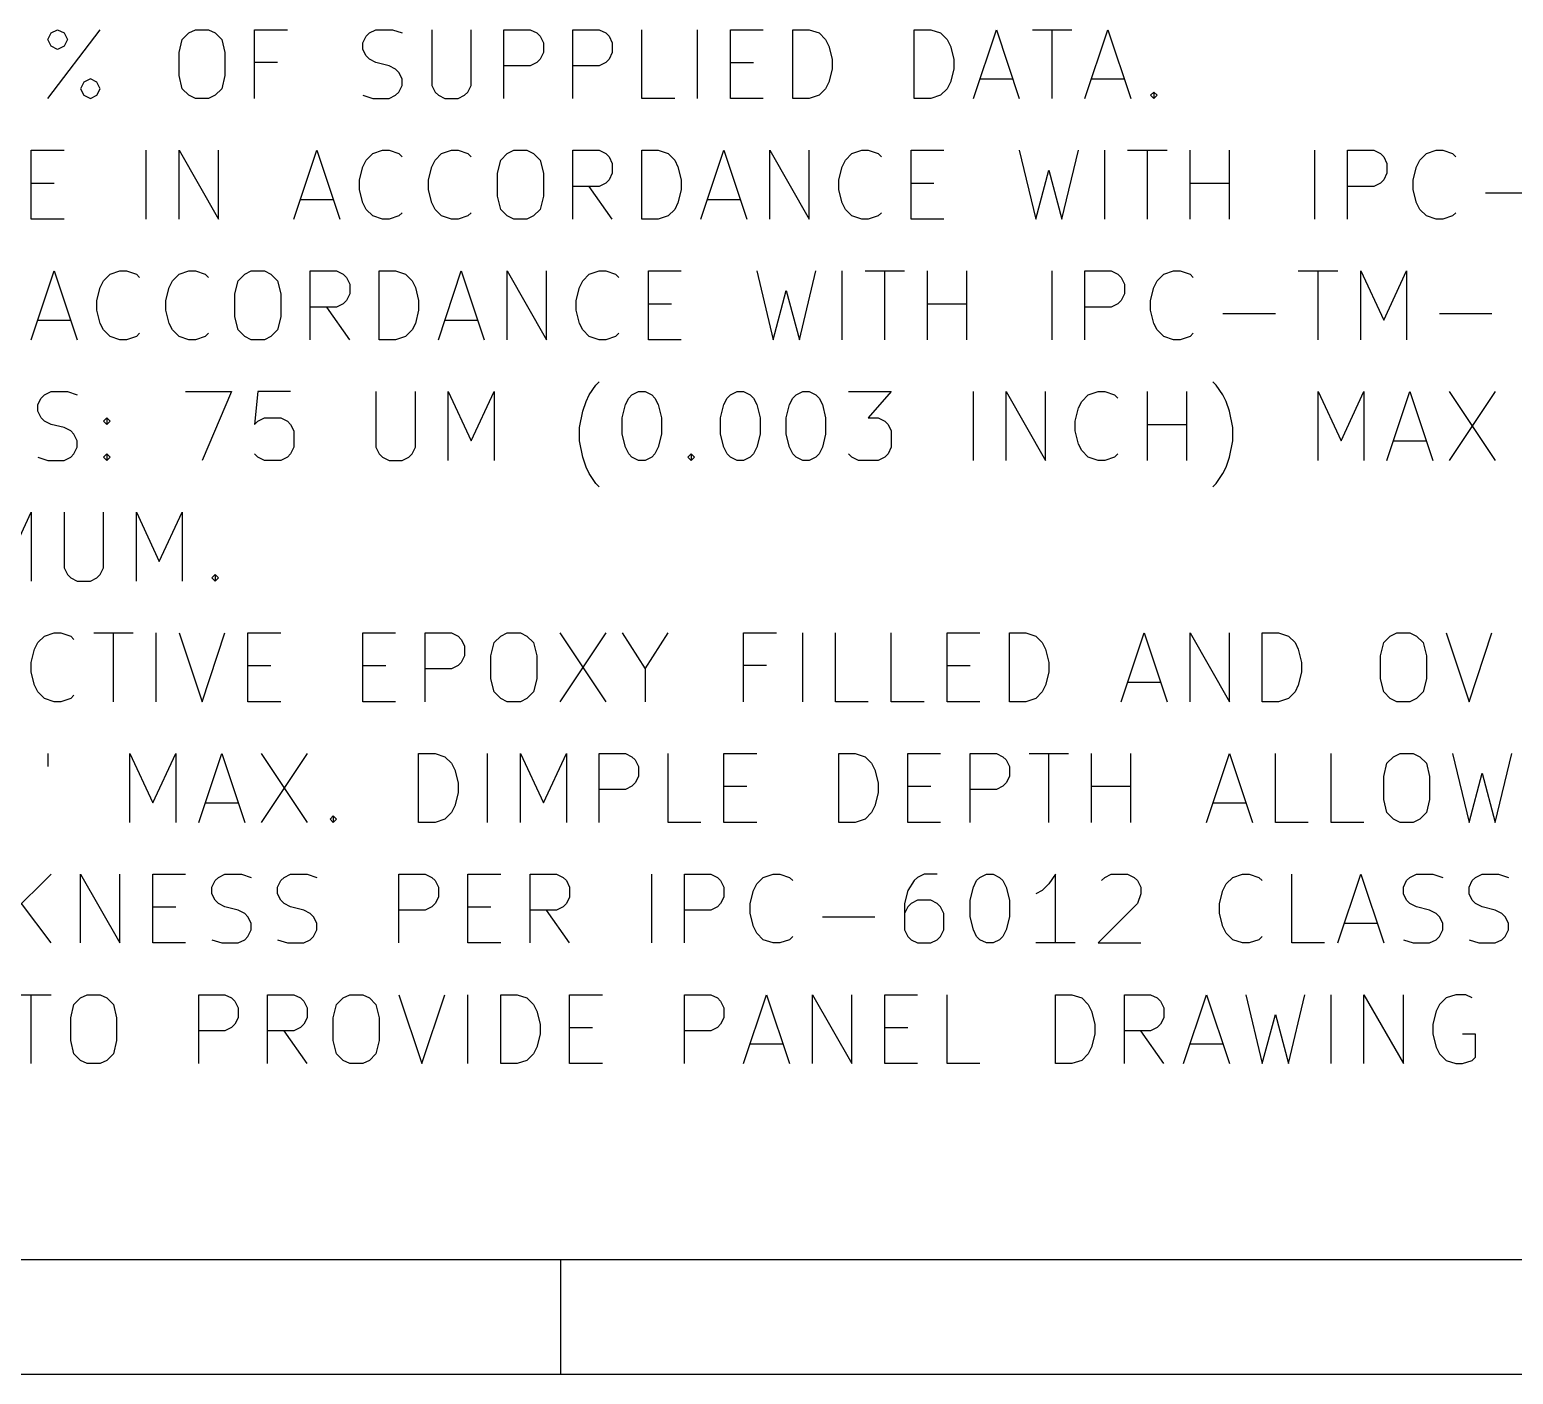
# Model space of a CAD drawing. Extents: x 8 to 330, y -289 to -8.
# Drawn here: x 48.76 to 74.59, y -289 to -265.59 of the extents above; entities that cross this region are included whole.
import ezdxf

# ---------------------------------------------------------------- set-up
doc = ezdxf.new("R2010")
doc.units = 0
doc.header["$MEASUREMENT"] = 0
doc.layers.add('BLACK', color=7, linetype='CONTINUOUS')

msp = doc.modelspace()

# ---------------------------------------------------------------- linework, layer by layer
at = {"layer": 'BLACK', "linetype": 'CONTINUOUS'}
for p, q in [((49.0736, -266.793), (49.9879, -265.593)), ((49.0736, -265.764), (49.1307, -265.65)), ((49.1307, -265.879), (49.0736, -265.764)), ((49.1307, -265.65), (49.245, -265.593)), ((49.245, -265.593), (49.3593, -265.65)), ((49.3593, -265.65), (49.4164, -265.764)), ((49.4164, -265.764), (49.3593, -265.879)), ((51.3593, -265.993), (51.4164, -265.764)), ((51.4164, -265.764), (51.5307, -265.65)), ((51.5307, -265.65), (51.645, -265.593)), ((51.645, -265.593), (51.8736, -265.593)), ((51.8736, -265.593), (51.9879, -265.65)), ((51.9879, -265.65), (52.1021, -265.764)), ((52.1021, -265.764), (52.1593, -265.993)), ((52.6736, -265.593), (53.245, -265.593)), ((52.6736, -266.793), (52.6736, -265.593)), ((54.5593, -265.821), (54.6164, -265.707)), ((54.6164, -265.707), (54.6736, -265.65)), ((54.6736, -265.65), (54.7879, -265.593)), ((54.7879, -265.593), (55.0736, -265.593)), ((55.0736, -265.593), (55.245, -265.65)), ((55.7593, -265.593), (55.7593, -266.564)), ((56.445, -266.564), (56.445, -265.593)), ((57.0164, -265.593), (57.4736, -265.593)), ((57.0164, -266.793), (57.0164, -265.593)), ((57.4736, -265.593), (57.5879, -265.65)), ((57.5879, -265.65), (57.645, -265.707)), ((57.645, -265.707), (57.7021, -265.821)), ((58.2164, -265.593), (58.6736, -265.593)), ((58.2164, -266.793), (58.2164, -265.593)), ((58.6736, -265.593), (58.7879, -265.65)), ((58.7879, -265.65), (58.845, -265.707)), ((58.845, -265.707), (58.9021, -265.821)), ((59.4164, -266.793), (59.4164, -265.593)), ((60.3879, -266.793), (60.3879, -265.593)), ((60.9593, -266.793), (60.9593, -265.593)), ((60.9593, -265.593), (61.5307, -265.593)), ((62.045, -265.593), (62.3307, -265.593)), ((62.045, -266.793), (62.045, -265.593)), ((62.3307, -265.593), (62.5021, -265.65)), ((62.5021, -265.65), (62.6164, -265.764)), ((62.6164, -265.764), (62.6736, -265.879)), ((64.1593, -265.593), (64.445, -265.593)), ((64.1593, -266.793), (64.1593, -265.593)), ((64.445, -265.593), (64.6164, -265.65)), ((64.6164, -265.65), (64.7307, -265.764)), ((64.7307, -265.764), (64.7879, -265.879)), ((65.1879, -266.793), (65.5879, -265.593)), ((65.5879, -265.593), (65.9879, -266.793)), ((66.2164, -265.593), (66.9021, -265.593)), ((66.5593, -266.793), (66.5593, -265.593)), ((67.1307, -266.793), (67.5307, -265.593)), ((67.5307, -265.593), (67.9307, -266.793)), ((49.245, -265.936), (49.1307, -265.879)), ((49.3593, -265.879), (49.245, -265.936)), ((51.3593, -266.393), (51.3593, -265.993)), ((52.1593, -265.993), (52.1593, -266.393)), ((54.5593, -265.936), (54.5593, -265.821)), ((54.6164, -266.05), (54.5593, -265.936)), ((57.7021, -265.993), (57.645, -266.107)), ((57.7021, -265.821), (57.7021, -265.993)), ((58.9021, -265.993), (58.845, -266.107)), ((58.9021, -265.821), (58.9021, -265.993)), ((62.6736, -265.879), (62.7307, -266.107)), ((64.7879, -265.879), (64.845, -266.107)), ((53.0736, -266.164), (52.6736, -266.164)), ((54.6736, -266.107), (54.6164, -266.05)), ((54.7879, -266.164), (54.6736, -266.107)), ((55.0164, -266.221), (54.7879, -266.164)), ((55.1307, -266.279), (55.0164, -266.221)), ((55.1879, -266.336), (55.1307, -266.279)), ((57.4736, -266.221), (57.0164, -266.221)), ((57.5879, -266.164), (57.4736, -266.221)), ((57.645, -266.107), (57.5879, -266.164)), ((58.6736, -266.221), (58.2164, -266.221)), ((58.7879, -266.164), (58.6736, -266.221)), ((58.845, -266.107), (58.7879, -266.164)), ((60.9593, -266.164), (61.3593, -266.164)), ((62.7307, -266.279), (62.6736, -266.507)), ((62.7307, -266.107), (62.7307, -266.279)), ((64.845, -266.279), (64.7879, -266.507)), ((64.845, -266.107), (64.845, -266.279)), ((49.7021, -266.507), (49.645, -266.621)), ((49.8164, -266.45), (49.7021, -266.507)), ((49.9307, -266.507), (49.8164, -266.45)), ((49.9879, -266.621), (49.9307, -266.507)), ((51.4164, -266.621), (51.3593, -266.393)), ((52.1593, -266.393), (52.1021, -266.621)), ((55.245, -266.45), (55.1879, -266.336)), ((55.245, -266.564), (55.245, -266.45)), ((62.6736, -266.507), (62.6164, -266.621)), ((64.7879, -266.507), (64.7307, -266.621)), ((65.3021, -266.45), (65.8736, -266.45)), ((67.245, -266.45), (67.8164, -266.45)), ((49.645, -266.621), (49.7021, -266.736)), ((49.7021, -266.736), (49.8164, -266.793)), ((49.8164, -266.793), (49.9307, -266.736)), ((49.9307, -266.736), (49.9879, -266.621)), ((51.5307, -266.736), (51.4164, -266.621)), ((51.645, -266.793), (51.5307, -266.736)), ((51.8736, -266.793), (51.645, -266.793)), ((51.9879, -266.736), (51.8736, -266.793)), ((52.1021, -266.621), (51.9879, -266.736)), ((54.5593, -266.736), (54.7307, -266.793)), ((54.7307, -266.793), (55.0164, -266.793)), ((55.0164, -266.793), (55.1307, -266.736)), ((55.1307, -266.736), (55.1879, -266.679)), ((55.1879, -266.679), (55.245, -266.564)), ((55.7593, -266.564), (55.8164, -266.679)), ((55.8164, -266.679), (55.8736, -266.736)), ((55.8736, -266.736), (55.9879, -266.793)), ((55.9879, -266.793), (56.2164, -266.793)), ((56.2164, -266.793), (56.3307, -266.736)), ((56.3307, -266.736), (56.3879, -266.679)), ((56.3879, -266.679), (56.445, -266.564)), ((59.9879, -266.793), (59.4164, -266.793)), ((61.5307, -266.793), (60.9593, -266.793)), ((62.3307, -266.793), (62.045, -266.793)), ((62.5021, -266.736), (62.3307, -266.793)), ((62.6164, -266.621), (62.5021, -266.736)), ((64.445, -266.793), (64.1593, -266.793)), ((64.6164, -266.736), (64.445, -266.793)), ((64.7307, -266.621), (64.6164, -266.736)), ((68.2736, -266.736), (68.3307, -266.679)), ((68.3307, -266.793), (68.2736, -266.736)), ((68.3307, -266.679), (68.3307, -266.793)), ((68.3307, -266.679), (68.3879, -266.736)), ((68.3879, -266.736), (68.3307, -266.793)), ((48.7879, -267.693), (49.3593, -267.693)), ((48.7879, -268.893), (48.7879, -267.693)), ((50.7879, -268.893), (50.7879, -267.693)), ((51.3593, -267.693), (52.045, -268.893)), ((51.3593, -268.893), (51.3593, -267.693)), ((52.045, -268.893), (52.045, -267.693)), ((53.3593, -268.893), (53.7593, -267.693)), ((53.7593, -267.693), (54.1593, -268.893)), ((54.6164, -267.864), (54.7307, -267.75)), ((54.7307, -267.75), (54.9021, -267.693)), ((54.9021, -267.693), (55.0164, -267.693)), ((55.0164, -267.693), (55.1879, -267.75)), ((55.1879, -267.75), (55.245, -267.807)), ((55.8164, -267.864), (55.9307, -267.75)), ((55.9307, -267.75), (56.1021, -267.693)), ((56.1021, -267.693), (56.2164, -267.693)), ((56.2164, -267.693), (56.3879, -267.75)), ((56.3879, -267.75), (56.445, -267.807)), ((56.9593, -267.864), (57.0736, -267.75)), ((57.0736, -267.75), (57.1879, -267.693)), ((57.1879, -267.693), (57.4164, -267.693)), ((57.4164, -267.693), (57.5307, -267.75)), ((57.5307, -267.75), (57.645, -267.864)), ((58.2164, -267.693), (58.6736, -267.693)), ((58.2164, -268.893), (58.2164, -267.693)), ((58.6736, -267.693), (58.7879, -267.75)), ((58.7879, -267.75), (58.845, -267.807)), ((58.845, -267.807), (58.9021, -267.921)), ((59.4164, -267.693), (59.7021, -267.693)), ((59.4164, -268.893), (59.4164, -267.693)), ((59.7021, -267.693), (59.8736, -267.75)), ((59.8736, -267.75), (59.9879, -267.864)), ((60.445, -268.893), (60.845, -267.693)), ((60.845, -267.693), (61.245, -268.893)), ((61.645, -267.693), (62.3307, -268.893)), ((61.645, -268.893), (61.645, -267.693)), ((62.3307, -268.893), (62.3307, -267.693)), ((62.9593, -267.864), (63.0736, -267.75)), ((63.0736, -267.75), (63.245, -267.693)), ((63.245, -267.693), (63.3593, -267.693)), ((63.3593, -267.693), (63.5307, -267.75)), ((63.5307, -267.75), (63.5879, -267.807)), ((64.1021, -267.693), (64.6736, -267.693)), ((64.1021, -268.893), (64.1021, -267.693)), ((65.9879, -267.693), (66.2736, -268.893)), ((66.7307, -268.893), (67.0164, -267.693)), ((67.4736, -268.893), (67.4736, -267.693)), ((67.8736, -267.693), (68.5593, -267.693)), ((68.2164, -268.893), (68.2164, -267.693)), ((68.9593, -268.893), (68.9593, -267.693)), ((69.645, -268.893), (69.645, -267.693)), ((71.1307, -268.893), (71.1307, -267.693)), ((71.7021, -267.693), (72.1593, -267.693)), ((71.7021, -268.893), (71.7021, -267.693)), ((72.1593, -267.693), (72.2736, -267.75)), ((72.2736, -267.75), (72.3307, -267.807)), ((72.3307, -267.807), (72.3879, -267.921)), ((72.9593, -267.864), (73.0736, -267.75)), ((73.0736, -267.75), (73.245, -267.693)), ((73.245, -267.693), (73.3593, -267.693)), ((73.3593, -267.693), (73.5307, -267.75)), ((73.5307, -267.75), (73.5879, -267.807)), ((54.5021, -268.207), (54.5593, -267.979)), ((54.5593, -267.979), (54.6164, -267.864)), ((55.7021, -268.207), (55.7593, -267.979)), ((55.7593, -267.979), (55.8164, -267.864)), ((56.9021, -268.093), (56.9593, -267.864)), ((56.9021, -268.493), (56.9021, -268.093)), ((57.645, -267.864), (57.7021, -268.093)), ((57.7021, -268.093), (57.7021, -268.493)), ((58.9021, -268.093), (58.845, -268.207)), ((58.9021, -267.921), (58.9021, -268.093)), ((59.9879, -267.864), (60.045, -267.979)), ((60.045, -267.979), (60.1021, -268.207)), ((62.845, -268.207), (62.9021, -267.979)), ((62.9021, -267.979), (62.9593, -267.864)), ((66.2736, -268.893), (66.5021, -268.036)), ((66.5021, -268.036), (66.7307, -268.893)), ((72.3879, -268.093), (72.3307, -268.207)), ((72.3879, -267.921), (72.3879, -268.093)), ((72.845, -268.207), (72.9021, -267.979)), ((72.9021, -267.979), (72.9593, -267.864)), ((48.7879, -268.264), (49.1879, -268.264)), ((54.5021, -268.379), (54.5021, -268.207)), ((55.7021, -268.379), (55.7021, -268.207)), ((58.6736, -268.321), (58.2164, -268.321)), ((58.9021, -268.893), (58.5021, -268.321)), ((58.7879, -268.264), (58.6736, -268.321)), ((58.845, -268.207), (58.7879, -268.264)), ((60.1021, -268.207), (60.1021, -268.379)), ((62.845, -268.379), (62.845, -268.207)), ((64.1021, -268.264), (64.5021, -268.264)), ((68.9593, -268.264), (69.645, -268.264)), ((72.1593, -268.321), (71.7021, -268.321)), ((72.2736, -268.264), (72.1593, -268.321)), ((72.3307, -268.207), (72.2736, -268.264)), ((72.845, -268.379), (72.845, -268.207)), ((53.4736, -268.55), (54.045, -268.55)), ((54.5593, -268.607), (54.5021, -268.379)), ((54.6164, -268.721), (54.5593, -268.607)), ((55.7593, -268.607), (55.7021, -268.379)), ((55.8164, -268.721), (55.7593, -268.607)), ((56.9593, -268.721), (56.9021, -268.493)), ((57.7021, -268.493), (57.645, -268.721)), ((60.045, -268.607), (59.9879, -268.721)), ((60.1021, -268.379), (60.045, -268.607)), ((60.5593, -268.55), (61.1307, -268.55)), ((62.9021, -268.607), (62.845, -268.379)), ((62.9593, -268.721), (62.9021, -268.607)), ((72.9021, -268.607), (72.845, -268.379)), ((72.9593, -268.721), (72.9021, -268.607)), ((74.1021, -268.436), (75.0164, -268.436)), ((54.7307, -268.836), (54.6164, -268.721)), ((54.9021, -268.893), (54.7307, -268.836)), ((55.1879, -268.836), (55.0164, -268.893)), ((55.245, -268.779), (55.1879, -268.836)), ((55.9307, -268.836), (55.8164, -268.721)), ((56.1021, -268.893), (55.9307, -268.836)), ((56.3879, -268.836), (56.2164, -268.893)), ((56.445, -268.779), (56.3879, -268.836)), ((57.0736, -268.836), (56.9593, -268.721)), ((57.1879, -268.893), (57.0736, -268.836)), ((57.5307, -268.836), (57.4164, -268.893)), ((57.645, -268.721), (57.5307, -268.836)), ((59.8736, -268.836), (59.7021, -268.893)), ((59.9879, -268.721), (59.8736, -268.836)), ((63.0736, -268.836), (62.9593, -268.721)), ((63.245, -268.893), (63.0736, -268.836)), ((63.5307, -268.836), (63.3593, -268.893)), ((63.5879, -268.779), (63.5307, -268.836)), ((73.0736, -268.836), (72.9593, -268.721)), ((73.245, -268.893), (73.0736, -268.836)), ((73.5307, -268.836), (73.3593, -268.893)), ((73.5879, -268.779), (73.5307, -268.836)), ((49.3593, -268.893), (48.7879, -268.893)), ((55.0164, -268.893), (54.9021, -268.893)), ((56.2164, -268.893), (56.1021, -268.893)), ((57.4164, -268.893), (57.1879, -268.893)), ((59.7021, -268.893), (59.4164, -268.893)), ((63.3593, -268.893), (63.245, -268.893)), ((64.6736, -268.893), (64.1021, -268.893)), ((73.3593, -268.893), (73.245, -268.893)), ((48.7879, -270.993), (49.1879, -269.793)), ((49.1879, -269.793), (49.5879, -270.993)), ((50.045, -269.964), (50.1593, -269.85)), ((50.1593, -269.85), (50.3307, -269.793)), ((50.3307, -269.793), (50.445, -269.793)), ((50.445, -269.793), (50.6164, -269.85)), ((50.6164, -269.85), (50.6736, -269.907)), ((51.245, -269.964), (51.3593, -269.85)), ((51.3593, -269.85), (51.5307, -269.793)), ((51.5307, -269.793), (51.645, -269.793)), ((51.645, -269.793), (51.8164, -269.85)), ((51.8164, -269.85), (51.8736, -269.907)), ((52.3879, -269.964), (52.5021, -269.85)), ((52.5021, -269.85), (52.6164, -269.793)), ((52.6164, -269.793), (52.845, -269.793)), ((52.845, -269.793), (52.9593, -269.85)), ((52.9593, -269.85), (53.0736, -269.964)), ((53.645, -269.793), (54.1021, -269.793)), ((53.645, -270.993), (53.645, -269.793)), ((54.1021, -269.793), (54.2164, -269.85)), ((54.2164, -269.85), (54.2736, -269.907)), ((54.2736, -269.907), (54.3307, -270.021)), ((54.845, -269.793), (55.1307, -269.793)), ((54.845, -270.993), (54.845, -269.793)), ((55.1307, -269.793), (55.3021, -269.85)), ((55.3021, -269.85), (55.4164, -269.964)), ((55.8736, -270.993), (56.2736, -269.793)), ((56.2736, -269.793), (56.6736, -270.993)), ((57.0736, -269.793), (57.7593, -270.993)), ((57.0736, -270.993), (57.0736, -269.793)), ((57.7593, -270.993), (57.7593, -269.793)), ((58.3879, -269.964), (58.5021, -269.85)), ((58.5021, -269.85), (58.6736, -269.793)), ((58.6736, -269.793), (58.7879, -269.793)), ((58.7879, -269.793), (58.9593, -269.85)), ((58.9593, -269.85), (59.0164, -269.907)), ((59.5307, -269.793), (60.1021, -269.793)), ((59.5307, -270.993), (59.5307, -269.793)), ((61.4164, -269.793), (61.7021, -270.993)), ((62.1593, -270.993), (62.445, -269.793)), ((62.9021, -270.993), (62.9021, -269.793)), ((63.3021, -269.793), (63.9879, -269.793)), ((63.645, -270.993), (63.645, -269.793)), ((64.3879, -270.993), (64.3879, -269.793)), ((65.0736, -270.993), (65.0736, -269.793)), ((66.5593, -270.993), (66.5593, -269.793)), ((67.1307, -269.793), (67.5879, -269.793)), ((67.1307, -270.993), (67.1307, -269.793)), ((67.5879, -269.793), (67.7021, -269.85)), ((67.7021, -269.85), (67.7593, -269.907)), ((67.7593, -269.907), (67.8164, -270.021)), ((68.3879, -269.964), (68.5021, -269.85)), ((68.5021, -269.85), (68.6736, -269.793)), ((68.6736, -269.793), (68.7879, -269.793)), ((68.7879, -269.793), (68.9593, -269.85)), ((68.9593, -269.85), (69.0164, -269.907)), ((70.845, -269.793), (71.5307, -269.793)), ((71.1879, -270.993), (71.1879, -269.793)), ((71.9307, -269.793), (72.3307, -270.65)), ((71.9307, -270.993), (71.9307, -269.793)), ((72.3307, -270.65), (72.7307, -269.793)), ((72.7307, -269.793), (72.7307, -270.993)), ((49.9307, -270.307), (49.9879, -270.079)), ((49.9879, -270.079), (50.045, -269.964)), ((51.1307, -270.307), (51.1879, -270.079)), ((51.1879, -270.079), (51.245, -269.964)), ((52.3307, -270.193), (52.3879, -269.964)), ((53.0736, -269.964), (53.1307, -270.193)), ((54.3307, -270.021), (54.3307, -270.193)), ((55.4164, -269.964), (55.4736, -270.079)), ((55.4736, -270.079), (55.5307, -270.307)), ((58.2736, -270.307), (58.3307, -270.079)), ((58.3307, -270.079), (58.3879, -269.964)), ((61.7021, -270.993), (61.9307, -270.136)), ((61.9307, -270.136), (62.1593, -270.993)), ((67.8164, -270.021), (67.8164, -270.193)), ((68.2736, -270.307), (68.3307, -270.079)), ((68.3307, -270.079), (68.3879, -269.964)), ((49.9307, -270.479), (49.9307, -270.307)), ((51.1307, -270.479), (51.1307, -270.307)), ((52.3307, -270.593), (52.3307, -270.193)), ((53.1307, -270.193), (53.1307, -270.593)), ((54.1021, -270.421), (53.645, -270.421)), ((54.3307, -270.993), (53.9307, -270.421)), ((54.2164, -270.364), (54.1021, -270.421)), ((54.2736, -270.307), (54.2164, -270.364)), ((54.3307, -270.193), (54.2736, -270.307)), ((55.5307, -270.307), (55.5307, -270.479)), ((58.2736, -270.479), (58.2736, -270.307)), ((59.5307, -270.364), (59.9307, -270.364)), ((64.3879, -270.364), (65.0736, -270.364)), ((67.5879, -270.421), (67.1307, -270.421)), ((67.7021, -270.364), (67.5879, -270.421)), ((67.7593, -270.307), (67.7021, -270.364)), ((67.8164, -270.193), (67.7593, -270.307)), ((68.2736, -270.479), (68.2736, -270.307)), ((48.9021, -270.65), (49.4736, -270.65)), ((49.9879, -270.707), (49.9307, -270.479)), ((51.1879, -270.707), (51.1307, -270.479)), ((52.3879, -270.821), (52.3307, -270.593)), ((53.1307, -270.593), (53.0736, -270.821)), ((55.5307, -270.479), (55.4736, -270.707)), ((55.9879, -270.65), (56.5593, -270.65)), ((58.3307, -270.707), (58.2736, -270.479)), ((68.3307, -270.707), (68.2736, -270.479)), ((69.5307, -270.536), (70.445, -270.536)), ((73.3021, -270.536), (74.2164, -270.536)), ((50.045, -270.821), (49.9879, -270.707)), ((50.1593, -270.936), (50.045, -270.821)), ((50.3307, -270.993), (50.1593, -270.936)), ((50.6164, -270.936), (50.445, -270.993)), ((50.6736, -270.879), (50.6164, -270.936)), ((51.245, -270.821), (51.1879, -270.707)), ((51.3593, -270.936), (51.245, -270.821)), ((51.5307, -270.993), (51.3593, -270.936)), ((51.8164, -270.936), (51.645, -270.993)), ((51.8736, -270.879), (51.8164, -270.936)), ((52.5021, -270.936), (52.3879, -270.821)), ((52.6164, -270.993), (52.5021, -270.936)), ((52.9593, -270.936), (52.845, -270.993)), ((53.0736, -270.821), (52.9593, -270.936)), ((55.3021, -270.936), (55.1307, -270.993)), ((55.4164, -270.821), (55.3021, -270.936)), ((55.4736, -270.707), (55.4164, -270.821)), ((58.3879, -270.821), (58.3307, -270.707)), ((58.5021, -270.936), (58.3879, -270.821)), ((58.6736, -270.993), (58.5021, -270.936)), ((58.9593, -270.936), (58.7879, -270.993)), ((59.0164, -270.879), (58.9593, -270.936)), ((68.3879, -270.821), (68.3307, -270.707)), ((68.5021, -270.936), (68.3879, -270.821)), ((68.6736, -270.993), (68.5021, -270.936)), ((68.9593, -270.936), (68.7879, -270.993)), ((69.0164, -270.879), (68.9593, -270.936)), ((50.445, -270.993), (50.3307, -270.993)), ((51.645, -270.993), (51.5307, -270.993)), ((52.845, -270.993), (52.6164, -270.993)), ((55.1307, -270.993), (54.845, -270.993)), ((58.7879, -270.993), (58.6736, -270.993)), ((60.1021, -270.993), (59.5307, -270.993)), ((68.7879, -270.993), (68.6736, -270.993)), ((48.9593, -272.007), (49.0164, -271.95)), ((49.0164, -271.95), (49.1307, -271.893)), ((49.1307, -271.893), (49.4164, -271.893)), ((49.4164, -271.893), (49.5879, -271.95)), ((51.4736, -271.893), (52.2736, -271.893)), ((52.2736, -271.893), (51.7593, -273.093)), ((52.7307, -271.893), (52.6736, -272.464)), ((53.3021, -271.893), (52.7307, -271.893)), ((54.7879, -271.893), (54.7879, -272.864)), ((55.4736, -272.864), (55.4736, -271.893)), ((56.045, -271.893), (56.445, -272.75)), ((56.045, -273.093), (56.045, -271.893)), ((56.445, -272.75), (56.845, -271.893)), ((56.845, -271.893), (56.845, -273.093)), ((58.445, -272.064), (58.5021, -271.95)), ((58.5021, -271.95), (58.6164, -271.779)), ((58.6164, -271.779), (58.6736, -271.721)), ((59.1879, -272.007), (59.245, -271.95)), ((59.245, -271.95), (59.3593, -271.893)), ((59.3593, -271.893), (59.4736, -271.893)), ((59.4736, -271.893), (59.5879, -271.95)), ((59.5879, -271.95), (59.645, -272.007)), ((60.9021, -272.007), (60.9593, -271.95)), ((60.9593, -271.95), (61.0736, -271.893)), ((61.0736, -271.893), (61.1879, -271.893)), ((61.1879, -271.893), (61.3021, -271.95)), ((61.3021, -271.95), (61.3593, -272.007)), ((62.045, -272.007), (62.1021, -271.95)), ((62.1021, -271.95), (62.2164, -271.893)), ((62.2164, -271.893), (62.3307, -271.893)), ((62.3307, -271.893), (62.445, -271.95)), ((62.445, -271.95), (62.5021, -272.007)), ((63.0164, -271.893), (63.7593, -271.893)), ((63.7593, -271.893), (63.3593, -272.35)), ((65.1879, -273.093), (65.1879, -271.893)), ((65.7593, -271.893), (66.445, -273.093)), ((65.7593, -273.093), (65.7593, -271.893)), ((66.445, -273.093), (66.445, -271.893)), ((67.0736, -272.064), (67.1879, -271.95)), ((67.1879, -271.95), (67.3593, -271.893)), ((67.3593, -271.893), (67.4736, -271.893)), ((67.4736, -271.893), (67.645, -271.95)), ((67.645, -271.95), (67.7021, -272.007)), ((68.2164, -273.093), (68.2164, -271.893)), ((68.9021, -273.093), (68.9021, -271.893)), ((69.4164, -271.779), (69.3593, -271.721)), ((69.5307, -271.95), (69.4164, -271.779)), ((69.5879, -272.064), (69.5307, -271.95)), ((71.1879, -271.893), (71.5879, -272.75)), ((71.1879, -273.093), (71.1879, -271.893)), ((71.5879, -272.75), (71.9879, -271.893)), ((71.9879, -271.893), (71.9879, -273.093)), ((72.3879, -273.093), (72.7879, -271.893)), ((72.7879, -271.893), (73.1879, -273.093)), ((74.2736, -271.893), (73.4736, -273.093)), ((73.4736, -271.893), (74.2736, -273.093)), ((48.9021, -272.121), (48.9593, -272.007)), ((48.9021, -272.236), (48.9021, -272.121)), ((58.3879, -272.236), (58.445, -272.064)), ((59.0736, -272.35), (59.1307, -272.121)), ((59.1307, -272.121), (59.1879, -272.007)), ((59.645, -272.007), (59.7021, -272.121)), ((59.7021, -272.121), (59.7593, -272.35)), ((60.7879, -272.35), (60.845, -272.121)), ((60.845, -272.121), (60.9021, -272.007)), ((61.3593, -272.007), (61.4164, -272.121)), ((61.4164, -272.121), (61.4736, -272.35)), ((61.9307, -272.35), (61.9879, -272.121)), ((61.9879, -272.121), (62.045, -272.007)), ((62.5021, -272.007), (62.5593, -272.121)), ((62.5593, -272.121), (62.6164, -272.35)), ((66.9593, -272.407), (67.0164, -272.179)), ((67.0164, -272.179), (67.0736, -272.064)), ((69.645, -272.236), (69.5879, -272.064)), ((48.9593, -272.35), (48.9021, -272.236)), ((49.0164, -272.407), (48.9593, -272.35)), ((49.1307, -272.464), (49.0164, -272.407)), ((49.3593, -272.521), (49.1307, -272.464)), ((50.045, -272.407), (50.1021, -272.35)), ((50.1021, -272.464), (50.045, -272.407)), ((50.1021, -272.35), (50.1021, -272.464)), ((50.1021, -272.35), (50.1593, -272.407)), ((50.1593, -272.407), (50.1021, -272.464)), ((52.6736, -272.464), (52.7307, -272.407)), ((52.7307, -272.407), (52.845, -272.35)), ((52.845, -272.35), (53.1307, -272.35)), ((53.1307, -272.35), (53.245, -272.407)), ((53.245, -272.407), (53.3021, -272.464)), ((53.3021, -272.464), (53.3593, -272.579)), ((58.3307, -272.521), (58.3879, -272.236)), ((59.0736, -272.636), (59.0736, -272.35)), ((59.7593, -272.35), (59.7593, -272.636)), ((60.7879, -272.636), (60.7879, -272.35)), ((61.4736, -272.35), (61.4736, -272.636)), ((61.9307, -272.636), (61.9307, -272.35)), ((62.6164, -272.35), (62.6164, -272.636)), ((63.3593, -272.35), (63.5307, -272.35)), ((63.5307, -272.35), (63.645, -272.407)), ((63.645, -272.407), (63.7021, -272.464)), ((63.7021, -272.464), (63.7593, -272.579)), ((66.9593, -272.579), (66.9593, -272.407)), ((68.2164, -272.464), (68.9021, -272.464)), ((69.7021, -272.521), (69.645, -272.236)), ((49.4736, -272.579), (49.3593, -272.521)), ((49.5307, -272.636), (49.4736, -272.579)), ((49.5879, -272.75), (49.5307, -272.636)), ((53.3593, -272.579), (53.3593, -272.864)), ((58.3307, -272.75), (58.3307, -272.521)), ((59.1307, -272.864), (59.0736, -272.636)), ((59.7593, -272.636), (59.7021, -272.864)), ((60.845, -272.864), (60.7879, -272.636)), ((61.4736, -272.636), (61.4164, -272.864)), ((61.9879, -272.864), (61.9307, -272.636)), ((62.6164, -272.636), (62.5593, -272.864)), ((63.7593, -272.579), (63.7593, -272.864)), ((67.0164, -272.807), (66.9593, -272.579)), ((69.7021, -272.75), (69.7021, -272.521)), ((49.4736, -273.036), (49.5307, -272.979)), ((49.5307, -272.979), (49.5879, -272.864)), ((49.5879, -272.864), (49.5879, -272.75)), ((50.045, -273.036), (50.1021, -272.979)), ((50.1021, -272.979), (50.1021, -273.093)), ((50.1021, -272.979), (50.1593, -273.036)), ((52.7307, -273.036), (52.6736, -272.979)), ((53.3021, -272.979), (53.245, -273.036)), ((53.3593, -272.864), (53.3021, -272.979)), ((54.7879, -272.864), (54.845, -272.979)), ((54.845, -272.979), (54.9021, -273.036)), ((55.3593, -273.036), (55.4164, -272.979)), ((55.4164, -272.979), (55.4736, -272.864)), ((58.3879, -273.036), (58.3307, -272.75)), ((59.1879, -272.979), (59.1307, -272.864)), ((59.245, -273.036), (59.1879, -272.979)), ((59.645, -272.979), (59.5879, -273.036)), ((59.7021, -272.864), (59.645, -272.979)), ((60.2164, -273.036), (60.2736, -272.979)), ((60.2736, -272.979), (60.2736, -273.093)), ((60.2736, -272.979), (60.3307, -273.036)), ((60.9021, -272.979), (60.845, -272.864)), ((60.9593, -273.036), (60.9021, -272.979)), ((61.3593, -272.979), (61.3021, -273.036)), ((61.4164, -272.864), (61.3593, -272.979)), ((62.045, -272.979), (61.9879, -272.864)), ((62.1021, -273.036), (62.045, -272.979)), ((62.5021, -272.979), (62.445, -273.036)), ((62.5593, -272.864), (62.5021, -272.979)), ((63.0736, -273.036), (63.0164, -272.979)), ((63.7021, -272.979), (63.645, -273.036)), ((63.7593, -272.864), (63.7021, -272.979)), ((67.0736, -272.921), (67.0164, -272.807)), ((67.1879, -273.036), (67.0736, -272.921)), ((67.7021, -272.979), (67.645, -273.036)), ((69.645, -273.036), (69.7021, -272.75)), ((72.5021, -272.75), (73.0736, -272.75)), ((48.9021, -273.036), (49.0736, -273.093)), ((49.0736, -273.093), (49.3593, -273.093)), ((49.3593, -273.093), (49.4736, -273.036)), ((50.1021, -273.093), (50.045, -273.036)), ((50.1593, -273.036), (50.1021, -273.093)), ((52.845, -273.093), (52.7307, -273.036)), ((53.1307, -273.093), (52.845, -273.093)), ((53.245, -273.036), (53.1307, -273.093)), ((54.9021, -273.036), (55.0164, -273.093)), ((55.0164, -273.093), (55.245, -273.093)), ((55.245, -273.093), (55.3593, -273.036)), ((58.445, -273.207), (58.3879, -273.036)), ((58.5021, -273.321), (58.445, -273.207)), ((59.3593, -273.093), (59.245, -273.036)), ((59.4736, -273.093), (59.3593, -273.093)), ((59.5879, -273.036), (59.4736, -273.093)), ((60.2736, -273.093), (60.2164, -273.036)), ((60.3307, -273.036), (60.2736, -273.093)), ((61.0736, -273.093), (60.9593, -273.036)), ((61.1879, -273.093), (61.0736, -273.093)), ((61.3021, -273.036), (61.1879, -273.093)), ((62.2164, -273.093), (62.1021, -273.036)), ((62.3307, -273.093), (62.2164, -273.093)), ((62.445, -273.036), (62.3307, -273.093)), ((63.1879, -273.093), (63.0736, -273.036)), ((63.5307, -273.093), (63.1879, -273.093)), ((63.645, -273.036), (63.5307, -273.093)), ((67.3593, -273.093), (67.1879, -273.036)), ((67.4736, -273.093), (67.3593, -273.093)), ((67.645, -273.036), (67.4736, -273.093)), ((69.5307, -273.321), (69.5879, -273.207)), ((69.5879, -273.207), (69.645, -273.036)), ((58.6164, -273.493), (58.5021, -273.321)), ((58.6736, -273.55), (58.6164, -273.493)), ((69.3593, -273.55), (69.4164, -273.493)), ((69.4164, -273.493), (69.5307, -273.321)), ((48.3879, -274.85), (48.7879, -273.993)), ((48.7879, -273.993), (48.7879, -275.193)), ((49.3593, -273.993), (49.3593, -274.964)), ((50.045, -274.964), (50.045, -273.993)), ((50.6164, -273.993), (51.0164, -274.85)), ((50.6164, -275.193), (50.6164, -273.993)), ((51.0164, -274.85), (51.4164, -273.993)), ((51.4164, -273.993), (51.4164, -275.193)), ((49.3593, -274.964), (49.4164, -275.079)), ((49.9879, -275.079), (50.045, -274.964)), ((49.4164, -275.079), (49.4736, -275.136)), ((49.4736, -275.136), (49.5879, -275.193)), ((49.5879, -275.193), (49.8164, -275.193)), ((49.8164, -275.193), (49.9307, -275.136)), ((49.9307, -275.136), (49.9879, -275.079)), ((51.9307, -275.136), (51.9879, -275.079)), ((51.9879, -275.193), (51.9307, -275.136)), ((51.9879, -275.079), (52.045, -275.136)), ((51.9879, -275.079), (51.9879, -275.193)), ((52.045, -275.136), (51.9879, -275.193)), ((49.0164, -276.15), (49.1879, -276.093)), ((49.1879, -276.093), (49.3021, -276.093)), ((49.3021, -276.093), (49.4736, -276.15)), ((49.8736, -276.093), (50.5593, -276.093)), ((50.2164, -277.293), (50.2164, -276.093)), ((50.9593, -277.293), (50.9593, -276.093)), ((51.3593, -276.093), (51.7593, -277.293)), ((51.7593, -277.293), (52.1593, -276.093)), ((52.5593, -276.093), (53.1307, -276.093)), ((52.5593, -277.293), (52.5593, -276.093)), ((54.5593, -276.093), (55.1307, -276.093)), ((54.5593, -277.293), (54.5593, -276.093)), ((55.645, -276.093), (56.1021, -276.093)), ((55.645, -277.293), (55.645, -276.093)), ((56.1021, -276.093), (56.2164, -276.15)), ((56.9593, -276.15), (57.0736, -276.093)), ((57.0736, -276.093), (57.3021, -276.093)), ((57.3021, -276.093), (57.4164, -276.15)), ((58.7879, -276.093), (57.9879, -277.293)), ((57.9879, -276.093), (58.7879, -277.293)), ((59.0736, -276.093), (59.4736, -276.721)), ((59.4736, -276.721), (59.8736, -276.093)), ((61.1879, -276.093), (61.7593, -276.093)), ((61.1879, -277.293), (61.1879, -276.093)), ((62.2164, -277.293), (62.2164, -276.093)), ((62.7879, -277.293), (62.7879, -276.093)), ((63.7593, -277.293), (63.7593, -276.093)), ((64.7307, -276.093), (65.3021, -276.093)), ((64.7307, -277.293), (64.7307, -276.093)), ((65.8164, -276.093), (66.1021, -276.093)), ((65.8164, -277.293), (65.8164, -276.093)), ((66.1021, -276.093), (66.2736, -276.15)), ((67.7593, -277.293), (68.1593, -276.093)), ((68.1593, -276.093), (68.5593, -277.293)), ((68.9593, -276.093), (69.645, -277.293)), ((68.9593, -277.293), (68.9593, -276.093)), ((69.645, -277.293), (69.645, -276.093)), ((70.2164, -276.093), (70.5021, -276.093)), ((70.2164, -277.293), (70.2164, -276.093)), ((70.5021, -276.093), (70.6736, -276.15)), ((72.445, -276.15), (72.5593, -276.093)), ((72.5593, -276.093), (72.7879, -276.093)), ((72.7879, -276.093), (72.9021, -276.15)), ((73.4164, -276.093), (73.8164, -277.293)), ((73.8164, -277.293), (74.2164, -276.093)), ((48.845, -276.379), (48.9021, -276.264)), ((48.9021, -276.264), (49.0164, -276.15)), ((49.4736, -276.15), (49.5307, -276.207)), ((56.2164, -276.15), (56.2736, -276.207)), ((56.2736, -276.207), (56.3307, -276.321)), ((56.3307, -276.321), (56.3307, -276.493)), ((56.7879, -276.493), (56.845, -276.264)), ((56.845, -276.264), (56.9593, -276.15)), ((57.4164, -276.15), (57.5307, -276.264)), ((57.5307, -276.264), (57.5879, -276.493)), ((66.2736, -276.15), (66.3879, -276.264)), ((66.3879, -276.264), (66.445, -276.379)), ((70.6736, -276.15), (70.7879, -276.264)), ((70.7879, -276.264), (70.845, -276.379)), ((72.2736, -276.493), (72.3307, -276.264)), ((72.3307, -276.264), (72.445, -276.15)), ((72.9021, -276.15), (73.0164, -276.264)), ((73.0164, -276.264), (73.0736, -276.493)), ((48.7879, -276.607), (48.845, -276.379)), ((48.7879, -276.779), (48.7879, -276.607)), ((56.2736, -276.607), (56.2164, -276.664)), ((56.3307, -276.493), (56.2736, -276.607)), ((56.7879, -276.893), (56.7879, -276.493)), ((57.5879, -276.493), (57.5879, -276.893)), ((66.445, -276.379), (66.5021, -276.607)), ((66.5021, -276.607), (66.5021, -276.779)), ((70.845, -276.379), (70.9021, -276.607)), ((70.9021, -276.607), (70.9021, -276.779)), ((72.2736, -276.893), (72.2736, -276.493)), ((73.0736, -276.493), (73.0736, -276.893)), ((48.845, -277.007), (48.7879, -276.779)), ((52.5593, -276.664), (52.9593, -276.664)), ((54.5593, -276.664), (54.9593, -276.664)), ((56.1021, -276.721), (55.645, -276.721)), ((56.2164, -276.664), (56.1021, -276.721)), ((59.4736, -276.721), (59.4736, -277.293)), ((61.5879, -276.664), (61.1879, -276.664)), ((64.7307, -276.664), (65.1307, -276.664)), ((66.5021, -276.779), (66.445, -277.007)), ((70.9021, -276.779), (70.845, -277.007)), ((48.9021, -277.121), (48.845, -277.007)), ((49.0164, -277.236), (48.9021, -277.121)), ((56.845, -277.121), (56.7879, -276.893)), ((56.9593, -277.236), (56.845, -277.121)), ((57.5307, -277.121), (57.4164, -277.236)), ((57.5879, -276.893), (57.5307, -277.121)), ((66.3879, -277.121), (66.2736, -277.236)), ((66.445, -277.007), (66.3879, -277.121)), ((67.8736, -276.95), (68.445, -276.95)), ((70.7879, -277.121), (70.6736, -277.236)), ((70.845, -277.007), (70.7879, -277.121)), ((72.3307, -277.121), (72.2736, -276.893)), ((72.445, -277.236), (72.3307, -277.121)), ((73.0164, -277.121), (72.9021, -277.236)), ((73.0736, -276.893), (73.0164, -277.121)), ((49.1879, -277.293), (49.0164, -277.236)), ((49.3021, -277.293), (49.1879, -277.293)), ((49.4736, -277.236), (49.3021, -277.293)), ((49.5307, -277.179), (49.4736, -277.236)), ((53.1307, -277.293), (52.5593, -277.293)), ((55.1307, -277.293), (54.5593, -277.293)), ((57.0736, -277.293), (56.9593, -277.236)), ((57.3021, -277.293), (57.0736, -277.293)), ((57.4164, -277.236), (57.3021, -277.293)), ((63.3593, -277.293), (62.7879, -277.293)), ((64.3307, -277.293), (63.7593, -277.293)), ((65.3021, -277.293), (64.7307, -277.293)), ((66.1021, -277.293), (65.8164, -277.293)), ((66.2736, -277.236), (66.1021, -277.293)), ((70.5021, -277.293), (70.2164, -277.293)), ((70.6736, -277.236), (70.5021, -277.293)), ((72.5593, -277.293), (72.445, -277.236)), ((72.7879, -277.293), (72.5593, -277.293)), ((72.9021, -277.236), (72.7879, -277.293)), ((49.0736, -278.193), (49.0736, -278.421)), ((50.5021, -278.193), (50.9021, -279.05)), ((50.5021, -279.393), (50.5021, -278.193)), ((50.9021, -279.05), (51.3021, -278.193)), ((51.3021, -278.193), (51.3021, -279.393)), ((51.7021, -279.393), (52.1021, -278.193)), ((52.1021, -278.193), (52.5021, -279.393)), ((53.5879, -278.193), (52.7879, -279.393)), ((52.7879, -278.193), (53.5879, -279.393)), ((55.5307, -278.193), (55.8164, -278.193)), ((55.5307, -279.393), (55.5307, -278.193)), ((55.8164, -278.193), (55.9879, -278.25)), ((55.9879, -278.25), (56.1021, -278.364)), ((56.1021, -278.364), (56.1593, -278.479)), ((56.7307, -279.393), (56.7307, -278.193)), ((57.3021, -278.193), (57.7021, -279.05)), ((57.3021, -279.393), (57.3021, -278.193)), ((57.7021, -279.05), (58.1021, -278.193)), ((58.1021, -278.193), (58.1021, -279.393)), ((58.6736, -278.193), (59.1307, -278.193)), ((58.6736, -279.393), (58.6736, -278.193)), ((59.1307, -278.193), (59.245, -278.25)), ((59.245, -278.25), (59.3021, -278.307)), ((59.3021, -278.307), (59.3593, -278.421)), ((59.3593, -278.421), (59.3593, -278.593)), ((59.8736, -279.393), (59.8736, -278.193)), ((60.845, -278.193), (61.4164, -278.193)), ((60.845, -279.393), (60.845, -278.193)), ((62.845, -278.193), (63.1307, -278.193)), ((62.845, -279.393), (62.845, -278.193)), ((63.1307, -278.193), (63.3021, -278.25)), ((63.3021, -278.25), (63.4164, -278.364)), ((63.4164, -278.364), (63.4736, -278.479)), ((64.045, -278.193), (64.6164, -278.193)), ((64.045, -279.393), (64.045, -278.193)), ((65.1307, -278.193), (65.5879, -278.193)), ((65.1307, -279.393), (65.1307, -278.193)), ((65.5879, -278.193), (65.7021, -278.25)), ((65.7021, -278.25), (65.7593, -278.307)), ((65.7593, -278.307), (65.8164, -278.421)), ((65.8164, -278.421), (65.8164, -278.593)), ((66.1593, -278.193), (66.845, -278.193)), ((66.5021, -279.393), (66.5021, -278.193)), ((67.245, -279.393), (67.245, -278.193)), ((67.9307, -279.393), (67.9307, -278.193)), ((69.245, -279.393), (69.645, -278.193)), ((69.645, -278.193), (70.045, -279.393)), ((70.445, -279.393), (70.445, -278.193)), ((71.4164, -279.393), (71.4164, -278.193)), ((72.3307, -278.593), (72.3879, -278.364)), ((72.3879, -278.364), (72.5021, -278.25)), ((72.5021, -278.25), (72.6164, -278.193)), ((72.6164, -278.193), (72.845, -278.193)), ((72.845, -278.193), (72.9593, -278.25)), ((72.9593, -278.25), (73.0736, -278.364)), ((73.0736, -278.364), (73.1307, -278.593)), ((73.5307, -278.193), (73.8164, -279.393)), ((74.2736, -279.393), (74.5593, -278.193)), ((56.1593, -278.479), (56.2164, -278.707)), ((59.3593, -278.593), (59.3021, -278.707)), ((63.4736, -278.479), (63.5307, -278.707)), ((65.8164, -278.593), (65.7593, -278.707)), ((72.3307, -278.993), (72.3307, -278.593)), ((73.1307, -278.593), (73.1307, -278.993)), ((73.8164, -279.393), (74.045, -278.536)), ((74.045, -278.536), (74.2736, -279.393)), ((56.2164, -278.879), (56.1593, -279.107)), ((56.2164, -278.707), (56.2164, -278.879)), ((59.1307, -278.821), (58.6736, -278.821)), ((59.245, -278.764), (59.1307, -278.821)), ((59.3021, -278.707), (59.245, -278.764)), ((60.845, -278.764), (61.245, -278.764)), ((63.5307, -278.879), (63.4736, -279.107)), ((63.5307, -278.707), (63.5307, -278.879)), ((64.045, -278.764), (64.445, -278.764)), ((65.5879, -278.821), (65.1307, -278.821)), ((65.7021, -278.764), (65.5879, -278.821)), ((65.7593, -278.707), (65.7021, -278.764)), ((67.245, -278.764), (67.9307, -278.764)), ((51.8164, -279.05), (52.3879, -279.05)), ((56.1593, -279.107), (56.1021, -279.221)), ((63.4736, -279.107), (63.4164, -279.221)), ((69.3593, -279.05), (69.9307, -279.05)), ((72.3879, -279.221), (72.3307, -278.993)), ((73.1307, -278.993), (73.0736, -279.221)), ((53.9879, -279.336), (54.045, -279.279)), ((54.045, -279.393), (53.9879, -279.336)), ((54.045, -279.279), (54.1021, -279.336)), ((54.045, -279.279), (54.045, -279.393)), ((54.1021, -279.336), (54.045, -279.393)), ((55.8164, -279.393), (55.5307, -279.393)), ((55.9879, -279.336), (55.8164, -279.393)), ((56.1021, -279.221), (55.9879, -279.336)), ((60.445, -279.393), (59.8736, -279.393)), ((61.4164, -279.393), (60.845, -279.393)), ((63.1307, -279.393), (62.845, -279.393)), ((63.3021, -279.336), (63.1307, -279.393)), ((63.4164, -279.221), (63.3021, -279.336)), ((64.6164, -279.393), (64.045, -279.393)), ((71.0164, -279.393), (70.445, -279.393)), ((71.9879, -279.393), (71.4164, -279.393)), ((72.5021, -279.336), (72.3879, -279.221)), ((72.6164, -279.393), (72.5021, -279.336)), ((72.845, -279.393), (72.6164, -279.393)), ((72.9593, -279.336), (72.845, -279.393)), ((73.0736, -279.221), (72.9593, -279.336)), ((49.1307, -280.293), (48.445, -280.979)), ((49.645, -280.293), (50.3307, -281.493)), ((49.645, -281.493), (49.645, -280.293)), ((50.3307, -281.493), (50.3307, -280.293)), ((50.9021, -280.293), (51.4736, -280.293)), ((50.9021, -281.493), (50.9021, -280.293)), ((51.9307, -280.521), (51.9879, -280.407)), ((51.9879, -280.407), (52.045, -280.35)), ((52.045, -280.35), (52.1593, -280.293)), ((52.1593, -280.293), (52.445, -280.293)), ((52.445, -280.293), (52.6164, -280.35)), ((53.0736, -280.521), (53.1307, -280.407)), ((53.1307, -280.407), (53.1879, -280.35)), ((53.1879, -280.35), (53.3021, -280.293)), ((53.3021, -280.293), (53.5879, -280.293)), ((53.5879, -280.293), (53.7593, -280.35)), ((55.1879, -280.293), (55.645, -280.293)), ((55.1879, -281.493), (55.1879, -280.293)), ((55.645, -280.293), (55.7593, -280.35)), ((55.7593, -280.35), (55.8164, -280.407)), ((55.8164, -280.407), (55.8736, -280.521)), ((56.3879, -280.293), (56.9593, -280.293)), ((56.3879, -281.493), (56.3879, -280.293)), ((57.4736, -280.293), (57.9307, -280.293)), ((57.4736, -281.493), (57.4736, -280.293)), ((57.9307, -280.293), (58.045, -280.35)), ((58.045, -280.35), (58.1021, -280.407)), ((58.1021, -280.407), (58.1593, -280.521)), ((59.5879, -281.493), (59.5879, -280.293)), ((60.1593, -280.293), (60.6164, -280.293)), ((60.1593, -281.493), (60.1593, -280.293)), ((60.6164, -280.293), (60.7307, -280.35)), ((60.7307, -280.35), (60.7879, -280.407)), ((60.7879, -280.407), (60.845, -280.521)), ((61.3593, -280.579), (61.4164, -280.464)), ((61.4164, -280.464), (61.5307, -280.35)), ((61.5307, -280.35), (61.7021, -280.293)), ((61.7021, -280.293), (61.8164, -280.293)), ((61.8164, -280.293), (61.9879, -280.35)), ((61.9879, -280.35), (62.045, -280.407)), ((64.1593, -280.407), (64.045, -280.579)), ((64.2164, -280.35), (64.1593, -280.407)), ((64.3307, -280.293), (64.2164, -280.35)), ((64.5593, -280.293), (64.3307, -280.293)), ((65.1879, -280.521), (65.245, -280.407)), ((65.245, -280.407), (65.3021, -280.35)), ((65.3021, -280.35), (65.4164, -280.293)), ((65.4164, -280.293), (65.5307, -280.293)), ((65.5307, -280.293), (65.645, -280.35)), ((65.645, -280.35), (65.7021, -280.407)), ((65.7021, -280.407), (65.7593, -280.521)), ((66.5021, -280.464), (66.3879, -280.579)), ((66.6164, -280.293), (66.5021, -280.464)), ((66.6164, -281.493), (66.6164, -280.293)), ((67.4164, -280.407), (67.4736, -280.35)), ((67.4736, -280.35), (67.5879, -280.293)), ((67.5879, -280.293), (67.8736, -280.293)), ((67.8736, -280.293), (67.9879, -280.35)), ((67.9879, -280.35), (68.045, -280.407)), ((68.045, -280.407), (68.1021, -280.521)), ((69.5307, -280.579), (69.5879, -280.464)), ((69.5879, -280.464), (69.7021, -280.35)), ((69.7021, -280.35), (69.8736, -280.293)), ((69.8736, -280.293), (69.9879, -280.293)), ((69.9879, -280.293), (70.1593, -280.35)), ((70.1593, -280.35), (70.2164, -280.407)), ((70.7307, -281.493), (70.7307, -280.293)), ((71.5307, -281.493), (71.9307, -280.293)), ((71.9307, -280.293), (72.3307, -281.493)), ((72.6736, -280.521), (72.7307, -280.407)), ((72.7307, -280.407), (72.7879, -280.35)), ((72.7879, -280.35), (72.9021, -280.293)), ((72.9021, -280.293), (73.1879, -280.293)), ((73.1879, -280.293), (73.3593, -280.35)), ((73.8164, -280.521), (73.8736, -280.407)), ((73.8736, -280.407), (73.9307, -280.35)), ((73.9307, -280.35), (74.045, -280.293)), ((74.045, -280.293), (74.3307, -280.293)), ((74.3307, -280.293), (74.5021, -280.35)), ((51.9307, -280.636), (51.9307, -280.521)), ((51.9879, -280.75), (51.9307, -280.636)), ((52.045, -280.807), (51.9879, -280.75)), ((53.0736, -280.636), (53.0736, -280.521)), ((53.1307, -280.75), (53.0736, -280.636)), ((53.1879, -280.807), (53.1307, -280.75)), ((55.8736, -280.693), (55.8164, -280.807)), ((55.8736, -280.521), (55.8736, -280.693)), ((58.1593, -280.693), (58.1021, -280.807)), ((58.1593, -280.521), (58.1593, -280.693)), ((60.845, -280.693), (60.7879, -280.807)), ((60.845, -280.521), (60.845, -280.693)), ((61.3021, -280.807), (61.3593, -280.579)), ((64.045, -280.579), (63.9879, -280.807)), ((64.2164, -280.75), (64.1021, -280.807)), ((64.445, -280.75), (64.2164, -280.75)), ((64.5593, -280.807), (64.445, -280.75)), ((65.1307, -280.75), (65.1879, -280.521)), ((65.1307, -281.036), (65.1307, -280.75)), ((65.7593, -280.521), (65.8164, -280.75)), ((65.8164, -280.75), (65.8164, -281.036)), ((66.3879, -280.579), (66.2736, -280.636)), ((68.1021, -280.636), (68.045, -280.807)), ((68.1021, -280.521), (68.1021, -280.636)), ((69.4736, -280.807), (69.5307, -280.579)), ((72.6736, -280.636), (72.6736, -280.521)), ((72.7307, -280.75), (72.6736, -280.636)), ((72.7879, -280.807), (72.7307, -280.75)), ((73.8164, -280.636), (73.8164, -280.521)), ((73.8736, -280.75), (73.8164, -280.636)), ((73.9307, -280.807), (73.8736, -280.75)), ((49.1307, -281.493), (48.6164, -280.807)), ((50.9021, -280.864), (51.3021, -280.864)), ((52.1593, -280.864), (52.045, -280.807)), ((52.3879, -280.921), (52.1593, -280.864)), ((52.5021, -280.979), (52.3879, -280.921)), ((52.5593, -281.036), (52.5021, -280.979)), ((53.3021, -280.864), (53.1879, -280.807)), ((53.5307, -280.921), (53.3021, -280.864)), ((53.645, -280.979), (53.5307, -280.921)), ((53.7021, -281.036), (53.645, -280.979)), ((55.645, -280.921), (55.1879, -280.921)), ((55.7593, -280.864), (55.645, -280.921)), ((55.8164, -280.807), (55.7593, -280.864)), ((56.3879, -280.864), (56.7879, -280.864)), ((57.9307, -280.921), (57.4736, -280.921)), ((58.1593, -281.493), (57.7593, -280.921)), ((58.045, -280.864), (57.9307, -280.921)), ((58.1021, -280.807), (58.045, -280.864)), ((60.6164, -280.921), (60.1593, -280.921)), ((60.7307, -280.864), (60.6164, -280.921)), ((60.7879, -280.807), (60.7307, -280.864)), ((61.3021, -280.979), (61.3021, -280.807)), ((61.3593, -281.207), (61.3021, -280.979)), ((63.9879, -280.807), (63.9879, -281.264)), ((64.045, -280.864), (63.9879, -280.979)), ((64.1021, -280.807), (64.045, -280.864)), ((64.6164, -280.864), (64.5593, -280.807)), ((64.6736, -280.979), (64.6164, -280.864)), ((64.6736, -281.264), (64.6736, -280.979)), ((68.045, -280.807), (67.3593, -281.493)), ((69.4736, -280.979), (69.4736, -280.807)), ((69.5307, -281.207), (69.4736, -280.979)), ((72.9021, -280.864), (72.7879, -280.807)), ((73.1307, -280.921), (72.9021, -280.864)), ((73.245, -280.979), (73.1307, -280.921)), ((73.3021, -281.036), (73.245, -280.979)), ((74.045, -280.864), (73.9307, -280.807)), ((74.2736, -280.921), (74.045, -280.864)), ((74.3879, -280.979), (74.2736, -280.921)), ((74.445, -281.036), (74.3879, -280.979)), ((52.6164, -281.15), (52.5593, -281.036)), ((52.5593, -281.379), (52.6164, -281.264)), ((52.6164, -281.264), (52.6164, -281.15)), ((53.7593, -281.15), (53.7021, -281.036)), ((53.7021, -281.379), (53.7593, -281.264)), ((53.7593, -281.264), (53.7593, -281.15)), ((61.4164, -281.321), (61.3593, -281.207)), ((62.5593, -281.036), (63.4736, -281.036)), ((63.9879, -281.264), (64.045, -281.379)), ((64.6164, -281.379), (64.6736, -281.264)), ((65.1879, -281.264), (65.1307, -281.036)), ((65.245, -281.379), (65.1879, -281.264)), ((65.7593, -281.264), (65.7021, -281.379)), ((65.8164, -281.036), (65.7593, -281.264)), ((69.5879, -281.321), (69.5307, -281.207)), ((71.645, -281.15), (72.2164, -281.15)), ((73.3593, -281.15), (73.3021, -281.036)), ((73.3021, -281.379), (73.3593, -281.264)), ((73.3593, -281.264), (73.3593, -281.15)), ((74.5021, -281.15), (74.445, -281.036)), ((74.445, -281.379), (74.5021, -281.264)), ((74.5021, -281.264), (74.5021, -281.15)), ((51.4736, -281.493), (50.9021, -281.493)), ((51.9307, -281.436), (52.1021, -281.493)), ((52.1021, -281.493), (52.3879, -281.493)), ((52.3879, -281.493), (52.5021, -281.436)), ((52.5021, -281.436), (52.5593, -281.379)), ((53.0736, -281.436), (53.245, -281.493)), ((53.245, -281.493), (53.5307, -281.493)), ((53.5307, -281.493), (53.645, -281.436)), ((53.645, -281.436), (53.7021, -281.379)), ((56.9593, -281.493), (56.3879, -281.493)), ((61.5307, -281.436), (61.4164, -281.321)), ((61.7021, -281.493), (61.5307, -281.436)), ((61.8164, -281.493), (61.7021, -281.493)), ((61.9879, -281.436), (61.8164, -281.493)), ((62.045, -281.379), (61.9879, -281.436)), ((64.045, -281.379), (64.1021, -281.436)), ((64.1021, -281.436), (64.2164, -281.493)), ((64.2164, -281.493), (64.445, -281.493)), ((64.445, -281.493), (64.5593, -281.436)), ((64.5593, -281.436), (64.6164, -281.379)), ((65.3021, -281.436), (65.245, -281.379)), ((65.4164, -281.493), (65.3021, -281.436)), ((65.5307, -281.493), (65.4164, -281.493)), ((65.645, -281.436), (65.5307, -281.493)), ((65.7021, -281.379), (65.645, -281.436)), ((66.9593, -281.493), (66.2736, -281.493)), ((67.3593, -281.493), (68.1021, -281.493)), ((69.7021, -281.436), (69.5879, -281.321)), ((69.8736, -281.493), (69.7021, -281.436)), ((69.9879, -281.493), (69.8736, -281.493)), ((70.1593, -281.436), (69.9879, -281.493)), ((70.2164, -281.379), (70.1593, -281.436)), ((71.3021, -281.493), (70.7307, -281.493)), ((72.6736, -281.436), (72.845, -281.493)), ((72.845, -281.493), (73.1307, -281.493)), ((73.1307, -281.493), (73.245, -281.436)), ((73.245, -281.436), (73.3021, -281.379)), ((73.8164, -281.436), (73.9879, -281.493)), ((73.9879, -281.493), (74.2736, -281.493)), ((74.2736, -281.493), (74.3879, -281.436)), ((74.3879, -281.436), (74.445, -281.379)), ((48.445, -282.393), (49.1307, -282.393)), ((48.7879, -283.593), (48.7879, -282.393)), ((49.4736, -282.793), (49.5307, -282.564)), ((49.5307, -282.564), (49.645, -282.45)), ((49.645, -282.45), (49.7593, -282.393)), ((49.7593, -282.393), (49.9879, -282.393)), ((49.9879, -282.393), (50.1021, -282.45)), ((50.1021, -282.45), (50.2164, -282.564)), ((50.2164, -282.564), (50.2736, -282.793)), ((51.7021, -282.393), (52.1593, -282.393)), ((51.7021, -283.593), (51.7021, -282.393)), ((52.1593, -282.393), (52.2736, -282.45)), ((52.2736, -282.45), (52.3307, -282.507)), ((52.3307, -282.507), (52.3879, -282.621)), ((52.9021, -282.393), (53.3593, -282.393)), ((52.9021, -283.593), (52.9021, -282.393)), ((53.3593, -282.393), (53.4736, -282.45)), ((53.4736, -282.45), (53.5307, -282.507)), ((53.5307, -282.507), (53.5879, -282.621)), ((54.045, -282.793), (54.1021, -282.564)), ((54.1021, -282.564), (54.2164, -282.45)), ((54.2164, -282.45), (54.3307, -282.393)), ((54.3307, -282.393), (54.5593, -282.393)), ((54.5593, -282.393), (54.6736, -282.45)), ((54.6736, -282.45), (54.7879, -282.564)), ((54.7879, -282.564), (54.845, -282.793)), ((55.1879, -282.393), (55.5879, -283.593)), ((55.5879, -283.593), (55.9879, -282.393)), ((56.3879, -283.593), (56.3879, -282.393)), ((56.9593, -282.393), (57.245, -282.393)), ((56.9593, -283.593), (56.9593, -282.393)), ((57.245, -282.393), (57.4164, -282.45)), ((57.4164, -282.45), (57.5307, -282.564)), ((57.5307, -282.564), (57.5879, -282.679)), ((58.1593, -282.393), (58.7307, -282.393)), ((58.1593, -283.593), (58.1593, -282.393)), ((60.1593, -282.393), (60.6164, -282.393)), ((60.1593, -283.593), (60.1593, -282.393)), ((60.6164, -282.393), (60.7307, -282.45)), ((60.7307, -282.45), (60.7879, -282.507)), ((60.7879, -282.507), (60.845, -282.621)), ((61.1879, -283.593), (61.5879, -282.393)), ((61.5879, -282.393), (61.9879, -283.593)), ((62.3879, -282.393), (63.0736, -283.593)), ((62.3879, -283.593), (62.3879, -282.393)), ((63.0736, -283.593), (63.0736, -282.393)), ((63.645, -282.393), (64.2164, -282.393)), ((63.645, -283.593), (63.645, -282.393)), ((64.7307, -283.593), (64.7307, -282.393)), ((66.6164, -282.393), (66.9021, -282.393)), ((66.6164, -283.593), (66.6164, -282.393)), ((66.9021, -282.393), (67.0736, -282.45)), ((67.0736, -282.45), (67.1879, -282.564)), ((67.1879, -282.564), (67.245, -282.679)), ((67.8164, -282.393), (68.2736, -282.393)), ((67.8164, -283.593), (67.8164, -282.393)), ((68.2736, -282.393), (68.3879, -282.45)), ((68.3879, -282.45), (68.445, -282.507)), ((68.445, -282.507), (68.5021, -282.621)), ((68.845, -283.593), (69.245, -282.393)), ((69.245, -282.393), (69.645, -283.593)), ((69.9307, -282.393), (70.2164, -283.593)), ((70.6736, -283.593), (70.9593, -282.393)), ((71.4164, -283.593), (71.4164, -282.393)), ((71.9879, -282.393), (72.6736, -283.593)), ((71.9879, -283.593), (71.9879, -282.393)), ((72.6736, -283.593), (72.6736, -282.393)), ((73.3021, -282.564), (73.245, -282.679)), ((73.4164, -282.45), (73.3021, -282.564)), ((73.5879, -282.393), (73.4164, -282.45)), ((73.7593, -282.393), (73.5879, -282.393)), ((73.8736, -282.45), (73.7593, -282.393)), ((49.4736, -283.193), (49.4736, -282.793)), ((50.2736, -282.793), (50.2736, -283.193)), ((52.3879, -282.793), (52.3307, -282.907)), ((52.3879, -282.621), (52.3879, -282.793)), ((53.5879, -282.793), (53.5307, -282.907)), ((53.5879, -282.621), (53.5879, -282.793)), ((54.045, -283.193), (54.045, -282.793)), ((54.845, -282.793), (54.845, -283.193)), ((57.5879, -282.679), (57.645, -282.907)), ((60.845, -282.793), (60.7879, -282.907)), ((60.845, -282.621), (60.845, -282.793)), ((67.245, -282.679), (67.3021, -282.907)), ((68.5021, -282.793), (68.445, -282.907)), ((68.5021, -282.621), (68.5021, -282.793)), ((70.2164, -283.593), (70.445, -282.736)), ((70.445, -282.736), (70.6736, -283.593)), ((73.245, -282.679), (73.1879, -282.907)), ((52.1593, -283.021), (51.7021, -283.021)), ((52.2736, -282.964), (52.1593, -283.021)), ((52.3307, -282.907), (52.2736, -282.964)), ((53.3593, -283.021), (52.9021, -283.021)), ((53.5879, -283.593), (53.1879, -283.021)), ((53.4736, -282.964), (53.3593, -283.021)), ((53.5307, -282.907), (53.4736, -282.964)), ((57.645, -283.079), (57.5879, -283.307)), ((57.645, -282.907), (57.645, -283.079)), ((58.1593, -282.964), (58.5593, -282.964)), ((60.6164, -283.021), (60.1593, -283.021)), ((60.7307, -282.964), (60.6164, -283.021)), ((60.7879, -282.907), (60.7307, -282.964)), ((63.645, -282.964), (64.045, -282.964)), ((67.3021, -283.079), (67.245, -283.307)), ((67.3021, -282.907), (67.3021, -283.079)), ((68.2736, -283.021), (67.8164, -283.021)), ((68.5021, -283.593), (68.1021, -283.021)), ((68.3879, -282.964), (68.2736, -283.021)), ((68.445, -282.907), (68.3879, -282.964)), ((73.1879, -282.907), (73.1879, -283.079)), ((73.1879, -283.079), (73.245, -283.307)), ((73.9307, -283.079), (73.7021, -283.079)), ((73.9307, -283.479), (73.9307, -283.079)), ((49.5307, -283.421), (49.4736, -283.193)), ((50.2736, -283.193), (50.2164, -283.421)), ((54.1021, -283.421), (54.045, -283.193)), ((54.845, -283.193), (54.7879, -283.421)), ((57.5879, -283.307), (57.5307, -283.421)), ((61.3021, -283.25), (61.8736, -283.25)), ((67.245, -283.307), (67.1879, -283.421)), ((68.9593, -283.25), (69.5307, -283.25)), ((73.245, -283.307), (73.3021, -283.421)), ((49.645, -283.536), (49.5307, -283.421)), ((49.7593, -283.593), (49.645, -283.536)), ((49.9879, -283.593), (49.7593, -283.593)), ((50.1021, -283.536), (49.9879, -283.593)), ((50.2164, -283.421), (50.1021, -283.536)), ((54.2164, -283.536), (54.1021, -283.421)), ((54.3307, -283.593), (54.2164, -283.536)), ((54.5593, -283.593), (54.3307, -283.593)), ((54.6736, -283.536), (54.5593, -283.593)), ((54.7879, -283.421), (54.6736, -283.536)), ((57.245, -283.593), (56.9593, -283.593)), ((57.4164, -283.536), (57.245, -283.593)), ((57.5307, -283.421), (57.4164, -283.536)), ((58.7307, -283.593), (58.1593, -283.593)), ((64.2164, -283.593), (63.645, -283.593)), ((65.3021, -283.593), (64.7307, -283.593)), ((66.9021, -283.593), (66.6164, -283.593)), ((67.0736, -283.536), (66.9021, -283.593)), ((67.1879, -283.421), (67.0736, -283.536)), ((73.3021, -283.421), (73.4164, -283.536)), ((73.4164, -283.536), (73.5879, -283.593)), ((73.5879, -283.593), (73.7021, -283.593)), ((73.7021, -283.593), (73.8736, -283.536)), ((73.8736, -283.536), (73.9307, -283.479)), ((10, -287.002), (200.007, -287.002)), ((58, -287.002), (58, -289.002)), ((8, -289.002), (202.007, -289.002))]:
    msp.add_line(p, q, dxfattribs=at)

doc.saveas('drawing.dxf')
